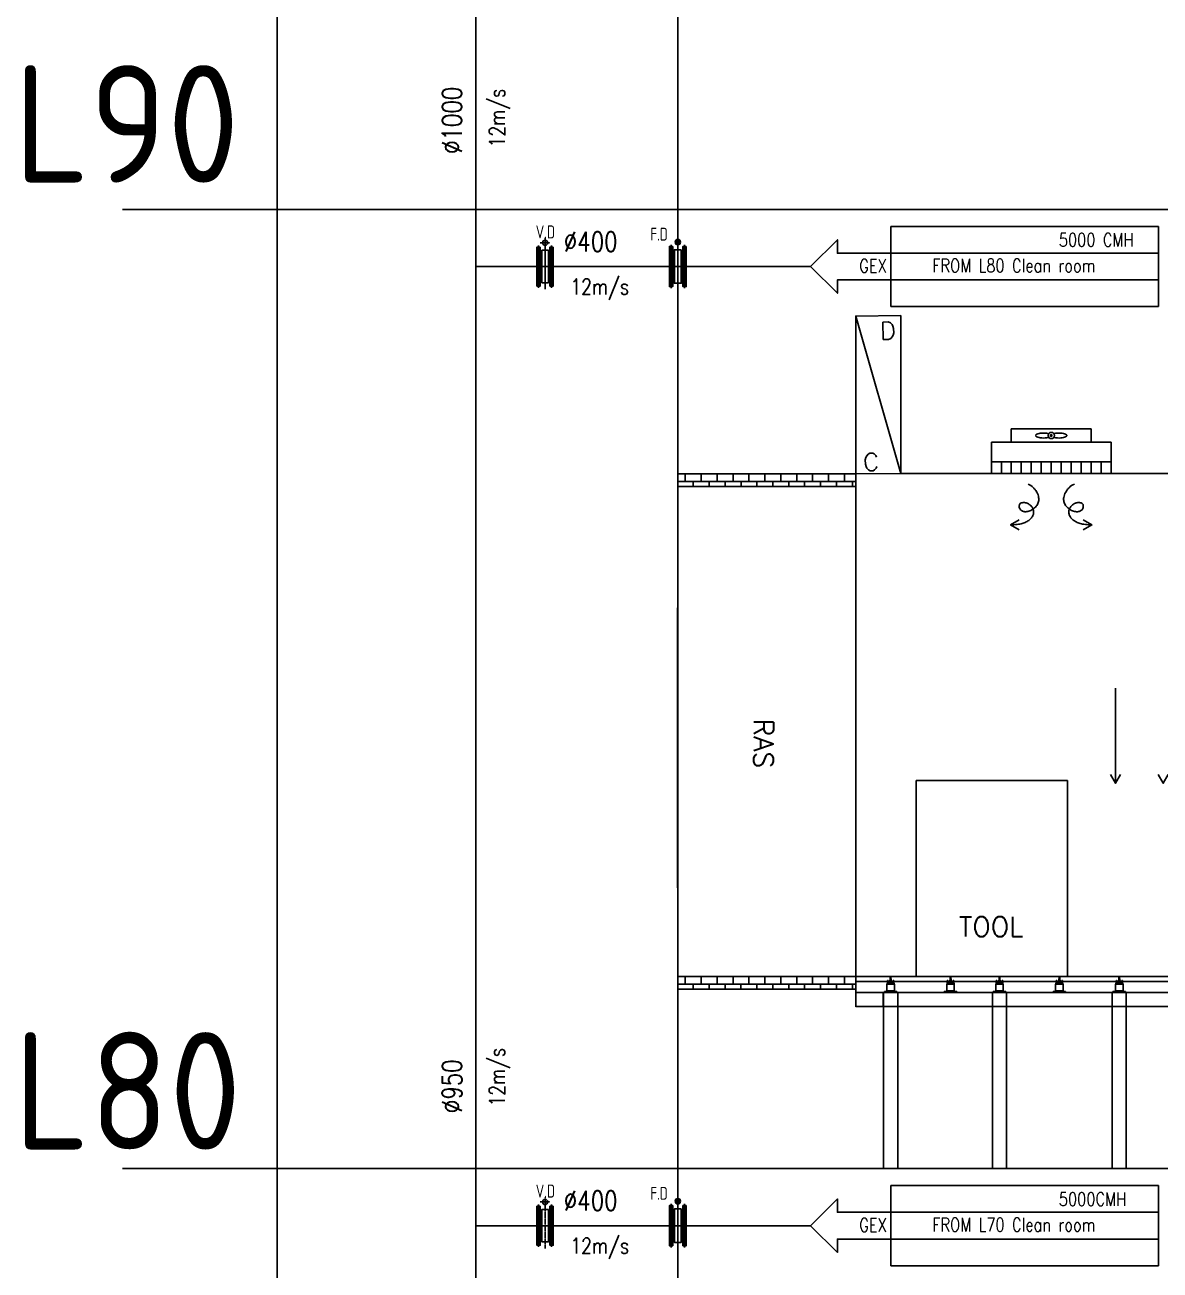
# Model space of a CAD drawing. Header units: millimetres. Extents: x 112 to 18918, y 65 to 12131.
# Drawn here: x 14678 to 17061, y 4123 to 6738 of the extents above; entities that cross this region are included whole.
import ezdxf
from ezdxf.enums import TextEntityAlignment as Align

# ---------------------------------------------------------------- set-up
doc = ezdxf.new("R2010")
doc.units = ezdxf.units.MM
doc.linetypes.add('CENTER', pattern=[2, 1.25, -0.25, 0.25, -0.25])
for name, color, linetype in [('A-DETL-01', 1, 'Continuous'), ('DETL-TXT', 4, 'Continuous'), ('M-CEQPM-MAU', 22, 'Continuous'), ('M-FM-LINE3', 3, 'Continuous'), ('M-HVAC-CMDUCT', 150, 'Continuous'), ('U-EX-TXT', 4, 'Continuous'), ('X-F10A-PID-F0-00-MAMEX-001$0$DRAWING CONNECTOR', 3, 'Continuous'), ('X-F10A-PID-F0-00-MAMEX-001$0$M-_DUCTAME-_E-', 40, 'Continuous'), ('X-F10A-PID-F0-00-MAMEX-001$0$X-F10X-PID-F0-00-MAMEX-001$0$M-_DUCTAME-_E-', 40, 'Continuous')]:
    doc.layers.add(name, color=color, linetype=linetype)
doc.styles.add('AA-TXT', font='isocp.shx', dxfattribs={"bigfont": 'chineset.shx'})
doc.styles.add('STDTEXT', font='simplex.shx', dxfattribs={"bigfont": 'china.shx'})
doc.styles.add('X-F10A-PID-F0-00-MAMEX-001$0$ROMANS', font='romans.shx', dxfattribs={"width": 0.8})

# ---------------------------------------------------------------- blocks, each defined once
blk = doc.blocks.new('X-F10A-PID-F0-00-MAMEX-001$0$Textblock')
for p, q in [((0, 15), (50, 15)), ((0, 15), (0, 0)), ((50, 15), (50, 0)), ((0, 10), (50, 10)), ((0, 5), (50, 5)), ((0, 0), (50, 0))]:
    blk.add_line(p, q)
at = {"style": 'X-F10A-PID-F0-00-MAMEX-001$0$ROMANS', "width": 0.8}
for tag, p in [('X', (2.29, 11.06)), ('LINE2', (2.29, 6.06)), ('LINE3', (2.29, 1.06))]:
    blk.add_attdef(tag, p, '', height=2.5, dxfattribs=at)
blk = doc.blocks.new('X-F10A-PID-F0-00-MAMEX-001$0$PFEILEIN')
at = {"flags": 128}
blk.add_lwpolyline([(15, -2.5), (25, -2.5), (25, -5), (30, 0), (25, 5), (25, 2.5), (15, 2.5)], close=True, dxfattribs=at)
at = {"style": 'X-F10A-PID-F0-00-MAMEX-001$0$ROMANS', "width": 0.8}
blk.add_attdef('MEDIUM', text='', height=2.5, dxfattribs=at).set_placement((15.5, 0), align=Align.MIDDLE_LEFT)

msp = doc.modelspace()

# ---------------------------------------------------------------- hatches: boundary and pattern name
at = {"layer": 'M-CEQPM-MAU'}
h = msp.add_hatch(dxfattribs=at)
h.set_pattern_fill('AR-B88', color=252, scale=0.164336)
h.set_pattern_definition([(360, (-655921.787, -1386879.775), (2e-14, 33.39309756), []), (90, (-655921.787, -1386879.775), (-16.69654878, 33.39309756), [33.39309756, -33.39309756])])
h.paths.add_polyline_path([(16422.1, 5795.1), (16048.2, 5795.1), (16048.2, 5768.7), (16422.1, 5768.7)])
h = msp.add_hatch(dxfattribs=at)
h.set_pattern_fill('AR-B88', color=252, scale=0.164336)
h.set_pattern_definition([(360, (-655921.79, -1387935.54), (2e-14, 33.39309756), []), (90, (-655921.789, -1387935.539), (-16.69654878, 33.39309756), [33.39309756, -33.39309756])])
h.paths.add_polyline_path([(16422.1, 4739.3), (16048.2, 4739.3), (16048.2, 4712.9), (16422.1, 4712.9)])
at = {"layer": 'M-FM-LINE3', "linetype": 'Continuous'}
h = msp.add_hatch(color=256, dxfattribs=at)
edge = h.paths.add_edge_path()
edge.add_arc((16048.5, 6281.8), 5.63, 0, 360)
h = msp.add_hatch(color=256, dxfattribs=at)
edge = h.paths.add_edge_path()
edge.add_arc((16048.5, 4267.6), 5.63, 0, 360)

# ---------------------------------------------------------------- linework, layer by layer
at = {"color": 252}
for points in [[(16048.2, 5795.1), (16422.1, 5795.1)], [(16048.2, 5768.7), (16422.1, 5768.7)], [(16048.2, 4739.3), (16422.1, 4739.3)], [(16048.2, 4712.9), (16422.1, 4712.9)]]:
    msp.add_lwpolyline(points, dxfattribs=at)
at = {"layer": 'A-DETL-01', "color": 252, "linetype": 'Continuous'}
for p, q in [((15207.3, 9377.1), (15207.3, 1566.5)), ((16048.2, 7362.8), (16048.2, 6350.4)), ((16048.2, 6350.4), (16048.2, 4336.1)), ((16048.2, 4336.1), (16048.2, 2321.9))]:
    msp.add_line(p, q, dxfattribs=at)
at = {"layer": 'M-CEQPM-MAU', "color": 252}
for p, q in [((16422.1, 6126.5), (16422.1, 5795.1)), ((16422.1, 5795.1), (16516.5, 5795.9)), ((16866.5, 5150.9), (16549.2, 5150.9)), ((16549.2, 5150.9), (16549.2, 4740.1)), ((16866.5, 4740.1), (16866.5, 5150.9))]:
    msp.add_line(p, q, dxfattribs=at)
at = {"layer": 'M-CEQPM-MAU', "color": 252, "ltscale": 0.1}
for p, q in [((16748.6, 5861.7), (16748.6, 5889.6)), ((16748.6, 5889.6), (16916.3, 5889.6)), ((16916.3, 5889.6), (16916.3, 5861.7)), ((16706.7, 5861.7), (16748.6, 5861.7)), ((16706.7, 5861.7), (16706.7, 5795.9)), ((16916.3, 5861.7), (16748.6, 5861.7)), ((16958.2, 5861.7), (16916.3, 5861.7)), ((16958.2, 5795.9), (16958.2, 5861.7)), ((16706.7, 5820.6), (16958.2, 5820.6)), ((16727.7, 5795.9), (16727.7, 5820.6)), ((16748.6, 5795.9), (16748.6, 5820.6)), ((16769.6, 5795.9), (16769.6, 5820.6)), ((16790.6, 5795.9), (16790.6, 5820.6)), ((16811.5, 5795.9), (16811.5, 5820.6)), ((16832.5, 5795.9), (16832.5, 5820.6)), ((16853.4, 5795.9), (16853.4, 5820.6)), ((16874.4, 5795.9), (16874.4, 5820.6)), ((16895.3, 5795.9), (16895.3, 5820.6)), ((16916.3, 5795.9), (16916.3, 5820.6)), ((16937.2, 5795.9), (16937.2, 5820.6)), ((16422.1, 4675.6), (16422.1, 5795.1)), ((16516.5, 5795.9), (18543.7, 5795.9)), ((16706.7, 5795.9), (16958.2, 5795.9)), ((16422.1, 4739.5), (16479.9, 4739.5)), ((16479.9, 4739.2), (18217, 4739.5)), ((16495.3, 4740.4), (16493.6, 4729.9)), ((16495.3, 4740.4), (16497, 4729.9)), ((16621, 4740.4), (16619.4, 4729.9)), ((16621, 4740.4), (16622.7, 4729.9)), ((16723.8, 4740.4), (16722.1, 4729.9)), ((16723.8, 4740.4), (16725.4, 4729.9)), ((16849.5, 4740.4), (16847.8, 4729.9)), ((16849.5, 4740.4), (16851.2, 4729.9)), ((16975.2, 4740.4), (16973.5, 4729.9)), ((16975.2, 4740.4), (16976.9, 4729.9)), ((16479.9, 4729.1), (16422.1, 4729.1)), ((18217, 4729.1), (16479.9, 4728.8)), ((16508.5, 4708.2), (16482.2, 4708.2)), ((16482.2, 4708.2), (16482.2, 4706)), ((16487.4, 4723.4), (16487.4, 4709.5)), ((16503.2, 4723.4), (16487.4, 4723.4)), ((16487.4, 4709.5), (16503.2, 4709.5)), ((16502.6, 4725.6), (16488.1, 4725.6)), ((16488.1, 4723.4), (16488.1, 4725.6)), ((16488.3, 4709.5), (16488.3, 4708.2)), ((16488.5, 4731), (16489.8, 4731)), ((16488.5, 4731), (16488.5, 4725.6)), ((16489.8, 4731), (16489.8, 4729.9)), ((16494.5, 4729.9), (16489.8, 4729.9)), ((16494.5, 4731), (16494.3, 4725.6)), ((16496.1, 4731), (16494.5, 4731)), ((16496.1, 4731), (16496.4, 4725.6)), ((16500.8, 4729.9), (16496.2, 4729.9)), ((16500.8, 4731), (16500.8, 4729.9)), ((16502.2, 4731), (16500.8, 4731)), ((16502.2, 4731), (16502.2, 4725.6)), ((16502.3, 4709.5), (16502.3, 4708.2)), ((16502.6, 4723.4), (16502.6, 4725.6)), ((16503.2, 4723.4), (16503.2, 4709.5)), ((16508.5, 4708.2), (16508.5, 4706)), ((16634.2, 4708.2), (16607.9, 4708.2)), ((16607.9, 4708.2), (16607.9, 4706)), ((16613.1, 4723.4), (16613.1, 4709.5)), ((16628.9, 4723.4), (16613.1, 4723.4)), ((16613.1, 4709.5), (16628.9, 4709.5)), ((16628.3, 4725.6), (16613.8, 4725.6)), ((16613.8, 4723.4), (16613.8, 4725.6)), ((16614, 4709.5), (16614, 4708.2)), ((16614.2, 4731), (16615.5, 4731)), ((16614.2, 4731), (16614.2, 4725.6)), ((16615.5, 4731), (16615.5, 4729.9)), ((16620.2, 4729.9), (16615.5, 4729.9)), ((16620.2, 4731), (16620, 4725.6)), ((16621.8, 4731), (16620.2, 4731)), ((16621.8, 4731), (16622.1, 4725.6)), ((16626.5, 4729.9), (16621.9, 4729.9)), ((16626.5, 4731), (16626.5, 4729.9)), ((16627.9, 4731), (16626.5, 4731)), ((16627.9, 4731), (16627.9, 4725.6)), ((16628.1, 4709.5), (16628.1, 4708.2)), ((16628.3, 4723.4), (16628.3, 4725.6)), ((16628.9, 4723.4), (16628.9, 4709.5)), ((16634.2, 4708.2), (16634.2, 4706)), ((16736.9, 4708.2), (16710.6, 4708.2)), ((16710.6, 4708.2), (16710.6, 4706)), ((16715.9, 4723.4), (16715.9, 4709.5)), ((16731.6, 4723.4), (16715.9, 4723.4)), ((16715.9, 4709.5), (16731.6, 4709.5)), ((16731, 4725.6), (16716.5, 4725.6)), ((16716.5, 4723.4), (16716.5, 4725.6)), ((16716.7, 4709.5), (16716.7, 4708.2)), ((16716.9, 4731), (16718.3, 4731)), ((16716.9, 4731), (16716.9, 4725.6)), ((16718.3, 4731), (16718.3, 4729.9)), ((16722.9, 4729.9), (16718.3, 4729.9)), ((16723, 4731), (16722.7, 4725.6)), ((16724.5, 4731), (16723, 4731)), ((16724.5, 4731), (16724.8, 4725.6)), ((16729.2, 4729.9), (16724.6, 4729.9)), ((16729.2, 4731), (16729.2, 4729.9)), ((16730.6, 4731), (16729.2, 4731)), ((16730.6, 4731), (16730.6, 4725.6)), ((16730.8, 4709.5), (16730.8, 4708.2)), ((16731, 4723.4), (16731, 4725.6)), ((16731.6, 4723.4), (16731.6, 4709.5)), ((16736.9, 4708.2), (16736.9, 4706)), ((16862.6, 4708.2), (16836.3, 4708.2)), ((16836.3, 4708.2), (16836.3, 4706)), ((16841.6, 4723.4), (16841.6, 4709.5)), ((16857.4, 4723.4), (16841.6, 4723.4)), ((16841.6, 4709.5), (16857.4, 4709.5)), ((16856.7, 4725.6), (16842.2, 4725.6)), ((16842.2, 4723.4), (16842.2, 4725.6)), ((16842.4, 4709.5), (16842.4, 4708.2)), ((16842.6, 4731), (16844, 4731)), ((16842.6, 4731), (16842.6, 4725.6)), ((16844, 4731), (16844, 4729.9)), ((16848.6, 4729.9), (16844, 4729.9)), ((16848.7, 4731), (16848.4, 4725.6)), ((16850.3, 4731), (16848.7, 4731)), ((16850.3, 4731), (16850.5, 4725.6)), ((16855, 4729.9), (16850.3, 4729.9)), ((16855, 4731), (16855, 4729.9)), ((16856.3, 4731), (16855, 4731)), ((16856.3, 4731), (16856.3, 4725.6)), ((16856.5, 4709.5), (16856.5, 4708.2)), ((16856.7, 4723.4), (16856.7, 4725.6)), ((16857.4, 4723.4), (16857.4, 4709.5)), ((16862.6, 4708.2), (16862.6, 4706)), ((16988.3, 4708.2), (16962, 4708.2)), ((16962, 4708.2), (16962, 4706)), ((16967.3, 4723.4), (16967.3, 4709.5)), ((16983.1, 4723.4), (16967.3, 4723.4)), ((16967.3, 4709.5), (16983.1, 4709.5)), ((16982.4, 4725.6), (16967.9, 4725.6)), ((16967.9, 4723.4), (16967.9, 4725.6)), ((16968.2, 4709.5), (16968.2, 4708.2)), ((16968.4, 4731), (16969.7, 4731)), ((16968.4, 4731), (16968.4, 4725.6)), ((16969.7, 4731), (16969.7, 4729.9)), ((16974.3, 4729.9), (16969.7, 4729.9)), ((16974.4, 4731), (16974.1, 4725.6)), ((16976, 4731), (16974.4, 4731)), ((16976, 4731), (16976.3, 4725.6)), ((16980.7, 4729.9), (16976, 4729.9)), ((16980.7, 4731), (16980.7, 4729.9)), ((16982, 4731), (16980.7, 4731)), ((16982, 4731), (16982, 4725.6)), ((16982.2, 4709.5), (16982.2, 4708.2)), ((16982.4, 4723.4), (16982.4, 4725.6)), ((16983.1, 4723.4), (16983.1, 4709.5)), ((16988.3, 4708.2), (16988.3, 4706)), ((16508.5, 4706), (16482.2, 4706)), ((16634.2, 4706), (16607.9, 4706)), ((16736.9, 4706), (16710.6, 4706)), ((16862.6, 4706), (16836.3, 4706)), ((16988.3, 4706), (16962, 4706))]:
    msp.add_line(p, q, dxfattribs=at)
at = {"layer": 'M-CEQPM-MAU', "color": 252}
for points in [[(18917.6, 6350.4), (14882.4, 6350.4)], [(18917.6, 4336.1), (14882.4, 4336.1)]]:
    msp.add_lwpolyline(points, dxfattribs=at)
msp.add_lwpolyline([(16516.5, 6127.4), (16516.5, 5795.9), (16422.1, 6126.5)], close=True, dxfattribs=at)
at = {"layer": 'M-CEQPM-MAU', "color": 252, "ltscale": 0.1}
for points in [[(16827.1, 5879.4, 0.03966), (16822.7, 5880.4, 0.032614), (16816, 5880.8, 0.032614), (16809.3, 5880.4, 0.044087), (16804.4, 5879.3, 0.086721), (16800.4, 5877.2, 0.233651), (16799.6, 5875.6, 0.233651), (16800.4, 5874, 0.086721), (16804.4, 5872, 0.044087), (16809.3, 5870.9, 0.032614), (16816, 5870.4, 0.032614), (16822.7, 5870.9, 0.03966), (16827.1, 5871.8)], [(16837.8, 5879.4, -0.03966), (16842.2, 5880.4, -0.032614), (16848.9, 5880.8, -0.032614), (16855.7, 5880.4, -0.044087), (16860.5, 5879.3, -0.086721), (16864.5, 5877.2, -0.233651), (16865.3, 5875.6, -0.233651), (16864.5, 5874, -0.086721), (16860.5, 5872, -0.044087), (16855.7, 5870.9, -0.032614), (16848.9, 5870.4, -0.032614), (16842.2, 5870.9, -0.03966), (16837.8, 5871.8)]]:
    msp.add_lwpolyline(points, format="xyb", dxfattribs=at)
at = {"layer": 'M-CEQPM-MAU', "color": 252, "ltscale": 0.1, "const_width": 3.29}
msp.add_lwpolyline([(16834.1, 5875.6, -1), (16830.8, 5875.6, -1)], format="xyb", close=True, dxfattribs=at)
at = {"layer": 'M-CEQPM-MAU', "color": 252, "ltscale": 0.1}
for points in [[(16422.1, 4706), (16479.9, 4706)], [(18217, 4676.4), (16479.9, 4676.4), (16479.9, 4706), (18217, 4706)], [(16479.9, 4676.4), (16422.1, 4676.4)]]:
    msp.add_lwpolyline(points, dxfattribs=at)
for points in [[(16480.5, 4336.1), (16480.5, 4706), (16510.1, 4706), (16510.1, 4336.1)], [(16709, 4336.1), (16709, 4706), (16738.5, 4706), (16738.5, 4336.1)], [(16960.4, 4336.1), (16960.4, 4706), (16990, 4706), (16990, 4336.1)]]:
    msp.add_lwpolyline(points, close=True, dxfattribs=at)
msp.add_circle((16832.5, 5875.6), 6.57, dxfattribs=at)
at = {"layer": 'M-FM-LINE3', "linetype": 'CENTER'}
for p, q in [((15759.6, 6280.4), (15780.1, 6280.4)), ((15769.9, 6182.7), (15769.9, 6290.6)), ((16048.5, 6181.7), (16048.5, 6289.6)), ((15759.6, 4266.1), (15780.1, 4266.1)), ((15769.9, 4168.4), (15769.9, 4276.4)), ((16048.5, 4167.4), (16048.5, 4275.4))]:
    msp.add_line(p, q, dxfattribs=at)
at = {"layer": 'M-FM-LINE3'}
for p, q in [((16034.4, 6276.2), (16034.4, 6184.8)), ((16062.6, 6276.2), (16062.6, 6184.8)), ((15756.2, 6274.9), (15756.2, 6186.1)), ((15783.5, 6274.9), (15783.5, 6186.1)), ((15756.2, 4260.7), (15756.2, 4171.8)), ((15783.5, 4260.7), (15783.5, 4171.8)), ((16034.4, 4262), (16034.4, 4170.5)), ((16062.6, 4262), (16062.6, 4170.5))]:
    msp.add_line(p, q, dxfattribs=at)
for points in [[(15759.6, 6271.5), (15752.8, 6271.5), (15752.8, 6189.5), (15759.6, 6189.5)], [(15776.7, 6264.7), (15763, 6264.7), (15763, 6196.3), (15776.7, 6196.3)], [(15787, 6271.5), (15780.1, 6271.5), (15780.1, 6189.5), (15787, 6189.5)], [(16037.9, 6272.7), (16030.9, 6272.7), (16030.9, 6188.3), (16037.9, 6188.3)], [(16055.5, 6265.7), (16041.4, 6265.7), (16041.4, 6195.3), (16055.5, 6195.3)], [(16066.1, 6272.7), (16059, 6272.7), (16059, 6188.3), (16066.1, 6188.3)], [(15759.6, 4257.2), (15752.8, 4257.2), (15752.8, 4175.2), (15759.6, 4175.2)], [(15776.7, 4250.4), (15763, 4250.4), (15763, 4182.1), (15776.7, 4182.1)], [(15787, 4257.2), (15780.1, 4257.2), (15780.1, 4175.2), (15787, 4175.2)], [(16037.9, 4258.4), (16030.9, 4258.4), (16030.9, 4174), (16037.9, 4174)], [(16055.5, 4251.4), (16041.4, 4251.4), (16041.4, 4181.1), (16055.5, 4181.1)], [(16066.1, 4258.4), (16059, 4258.4), (16059, 4174), (16066.1, 4174)]]:
    msp.add_lwpolyline(points, close=True, dxfattribs=at)
for centre, radius in [((15769.9, 6280.4), 5.47), ((16048.5, 6281.8), 5.63), ((15769.9, 4266.1), 5.47), ((16048.5, 4267.6), 5.63)]:
    msp.add_circle(centre, radius, dxfattribs=at)
at = {"layer": 'M-HVAC-CMDUCT', "color": 252}
msp.add_line((16967.6, 5145.4), (16967.6, 5345.4), dxfattribs=at)
at = {"layer": 'M-HVAC-CMDUCT', "color": 252, "ltscale": 0.1}
for points in [[(16783.7, 5773.4, -0.140241), (16794.9, 5766, -0.038232), (16798.8, 5761.7), (16799.9, 5760.1), (16801.9, 5756.8), (16803.5, 5753.8), (16804.7, 5751), (16805.5, 5748.3), (16806, 5745.8), (16806.3, 5743.4), (16806.4, 5741.1), (16806.2, 5738.9), (16805.8, 5736.8), (16805.2, 5734.8), (16804.4, 5732.8), (16803.4, 5730.9), (16802.1, 5729), (16800.7, 5727.2), (16799.2, 5725.4), (16797.4, 5723.7), (16795.6, 5722.2), (16793.7, 5720.7), (16791.6, 5719.4), (16789.5, 5718.3), (16787.4, 5717.4), (16785.3, 5716.7), (16783.2, 5716.2), (16781.1, 5715.8), (16779.1, 5715.6), (16777.2, 5715.6), (16775.5, 5715.8), (16773.9, 5716.1), (16772.4, 5716.7), (16771.2, 5717.3), (16770, 5718, -0.282011), (16765.1, 5727.6, -0.222152), (16767.3, 5732.8, -0.123311), (16771.6, 5734.6), (16773.2, 5734.8), (16774.9, 5734.8), (16776.6, 5734.7), (16778.3, 5734.4), (16780, 5734), (16781.7, 5733.4), (16783.3, 5732.7), (16784.8, 5731.9), (16786.2, 5730.9), (16787.6, 5729.9), (16788.9, 5728.8), (16790.1, 5727.7), (16791.1, 5726.5), (16792.1, 5725.3), (16793, 5724), (16793.7, 5722.7), (16794.3, 5721.3), (16794.8, 5719.9), (16795.1, 5718.5), (16795.4, 5717), (16795.5, 5715.4), (16795.4, 5713.9), (16795.2, 5712.3), (16794.9, 5710.6), (16794.4, 5709), (16793.8, 5707.4), (16793, 5705.9), (16792, 5704.3), (16791, 5702.8), (16789.7, 5701.4), (16788.4, 5700), (16786.9, 5698.7), (16785.3, 5697.4), (16783.6, 5696.2), (16781.8, 5695.1), (16779.9, 5694.1), (16777.9, 5693.2), (16775.9, 5692.4), (16773.7, 5691.6), (16771.5, 5690.9), (16769, 5690.3), (16766.4, 5689.8), (16763.6, 5689.3), (16760.6, 5688.9), (16757.4, 5688.5), (16754, 5688.3), (16750.5, 5688), (16747, 5687.8)], [(16881.1, 5773.4, 0.140241), (16869.9, 5766, 0.038232), (16866, 5761.7), (16864.9, 5760.1), (16863, 5756.8), (16861.3, 5753.8), (16860.2, 5751), (16859.4, 5748.3), (16858.8, 5745.8), (16858.5, 5743.4), (16858.5, 5741.1), (16858.6, 5738.9), (16859, 5736.8), (16859.6, 5734.8), (16860.4, 5732.8), (16861.5, 5730.9), (16862.7, 5729), (16864.1, 5727.2), (16865.7, 5725.4), (16867.4, 5723.7), (16869.2, 5722.2), (16871.2, 5720.7), (16873.2, 5719.4), (16875.3, 5718.3), (16877.4, 5717.4), (16879.5, 5716.7), (16881.6, 5716.2), (16883.7, 5715.8), (16885.7, 5715.6), (16887.6, 5715.6), (16889.4, 5715.8), (16891, 5716.1), (16892.4, 5716.7), (16893.7, 5717.3), (16894.9, 5718, 0.282011), (16899.8, 5727.6, 0.222152), (16897.6, 5732.8, 0.123311), (16893.3, 5734.6), (16891.7, 5734.8), (16890, 5734.8), (16888.2, 5734.7), (16886.5, 5734.4), (16884.8, 5734), (16883.2, 5733.4), (16881.6, 5732.7), (16880.1, 5731.9), (16878.6, 5730.9), (16877.2, 5729.9), (16875.9, 5728.8), (16874.8, 5727.7), (16873.7, 5726.5), (16872.7, 5725.3), (16871.9, 5724), (16871.1, 5722.7), (16870.5, 5721.3), (16870, 5719.9), (16869.7, 5718.5), (16869.5, 5717), (16869.4, 5715.4), (16869.4, 5713.9), (16869.6, 5712.3), (16870, 5710.6), (16870.4, 5709), (16871.1, 5707.4), (16871.9, 5705.9), (16872.8, 5704.3), (16873.9, 5702.8), (16875.1, 5701.4), (16876.5, 5700), (16878, 5698.7), (16879.6, 5697.4), (16881.3, 5696.2), (16883.1, 5695.1), (16885, 5694.1), (16886.9, 5693.2), (16888.9, 5692.4), (16891.1, 5691.6), (16893.4, 5690.9), (16895.8, 5690.3), (16898.4, 5689.8), (16901.2, 5689.3), (16904.2, 5688.9), (16907.5, 5688.5), (16910.9, 5688.3), (16914.3, 5688), (16917.8, 5687.8)]]:
    msp.add_lwpolyline(points, format="xyb", dxfattribs=at)
for points in [[(16765.2, 5677.3), (16747, 5687.8), (16765.2, 5698.3)], [(16899.6, 5677.3), (16917.8, 5687.8), (16899.6, 5698.3)]]:
    msp.add_lwpolyline(points, dxfattribs=at)
at = {"layer": 'M-HVAC-CMDUCT', "color": 252}
for points in [[(16048.2, 4336.1), (16048, 5513.5)], [(16957.1, 5163.5), (16967.6, 5145.4), (16978.1, 5163.5)], [(17057.1, 5163.5), (17067.6, 5145.4), (17078.1, 5163.5)]]:
    msp.add_lwpolyline(points, dxfattribs=at)
at = {"layer": 'X-F10A-PID-F0-00-MAMEX-001$0$M-_DUCTAME-_E-'}
msp.add_line((15624.7, 10106.7), (15624.7, 1309.4), dxfattribs=at)
for points in [[(16327.2, 6230.5), (15624.7, 6230.5)], [(16327.2, 4216.2), (15624.7, 4216.2)]]:
    msp.add_lwpolyline(points, dxfattribs=at)

# ---------------------------------------------------------------- block references
at = {"layer": 'X-F10A-PID-F0-00-MAMEX-001$0$DRAWING CONNECTOR', "color": 3}
ref = msp.add_blockref('X-F10A-PID-F0-00-MAMEX-001$0$Textblock', (17057.5, 6314.8), dxfattribs=dict(at, xscale=11.23489343212888, yscale=11.23489343212888, zscale=11.23489343212888, rotation=179.9999999999999))
ref.add_attrib('LINE3', '5000 CMH', (16848.3, 6272.4), dxfattribs={"layer": '0', "color": 0, "height": 28.09, "style": 'X-F10A-PID-F0-00-MAMEX-001$0$ROMANS', "width": 0.8})
ref.add_attrib('LINE2', 'FROM L80 Clean room', (16582.5, 6218.5), dxfattribs={"layer": '0', "color": 0, "height": 28.087, "style": 'X-F10A-PID-F0-00-MAMEX-001$0$ROMANS', "width": 0.8})
ref = msp.add_blockref('X-F10A-PID-F0-00-MAMEX-001$0$PFEILEIN', (16664.3, 6230.5), dxfattribs=dict(at, xscale=11.23489343212888, yscale=11.23489343212888, zscale=11.23489343212888, rotation=179.9999999999999))
ref.add_attrib('MEDIUM', 'GEX', dxfattribs={"layer": '0', "color": 0, "height": 28.09, "style": 'X-F10A-PID-F0-00-MAMEX-001$0$ROMANS', "width": 0.8}).set_placement((16429.3, 6231.9), align=Align.MIDDLE_LEFT)
ref = msp.add_blockref('X-F10A-PID-F0-00-MAMEX-001$0$Textblock', (17057.5, 4300.5), dxfattribs=dict(at, xscale=11.23489343212888, yscale=11.23489343212888, zscale=11.23489343212888, rotation=179.9999999999999))
ref.add_attrib('LINE3', '5000CMH', (16848.3, 4258.1), dxfattribs={"layer": '0', "color": 0, "height": 28.09, "style": 'X-F10A-PID-F0-00-MAMEX-001$0$ROMANS', "width": 0.8})
ref.add_attrib('LINE2', 'FROM L70 Clean room', (16582.5, 4204.3), dxfattribs={"layer": '0', "color": 0, "height": 28.087, "style": 'X-F10A-PID-F0-00-MAMEX-001$0$ROMANS', "width": 0.8})
ref = msp.add_blockref('X-F10A-PID-F0-00-MAMEX-001$0$PFEILEIN', (16664.3, 4216.2), dxfattribs=dict(at, xscale=11.23489343212888, yscale=11.23489343212888, zscale=11.23489343212888, rotation=179.9999999999999))
ref.add_attrib('MEDIUM', 'GEX', dxfattribs={"layer": '0', "color": 0, "height": 28.09, "style": 'X-F10A-PID-F0-00-MAMEX-001$0$ROMANS', "width": 0.8}).set_placement((16429.3, 4217.7), align=Align.MIDDLE_LEFT)

# ---------------------------------------------------------------- texts
at = {"layer": 'DETL-TXT', "color": 2, "ltscale": 0.1, "style": 'AA-TXT'}
for s, p in [('L90', (14654, 6406.9)), ('L80', (14654, 4376.2))]:
    msp.add_text(s, height=246.5, dxfattribs=at).set_placement(p)
at = {"layer": 'M-CEQPM-MAU', "color": 252, "style": 'STDTEXT'}
for s, p in [('D', (16489.8, 6095.7)), ('C', (16454, 5820.1))]:
    msp.add_text(s, height=37, rotation=1, dxfattribs=at).set_placement(p, align=Align.MIDDLE)
msp.add_text('RAS', height=41.08, rotation=270, dxfattribs=at).set_placement((16228.7, 5280.6), align=Align.MIDDLE_LEFT)
msp.add_text('TOOL', height=41.08, dxfattribs=at).set_placement((16638.6, 4844), align=Align.MIDDLE_LEFT)
at = {"layer": 'U-EX-TXT', "style": 'AA-TXT', "width": 0.8}
for s, height, p in [('V.D', 27.43, (15770.5, 6303.2)), ('F.D', 27, (16009.2, 6298.5)), ('V.D', 27.43, (15770.5, 4288.9)), ('F.D', 27, (16009.2, 4284.2))]:
    msp.add_text(s, height=height, dxfattribs=at).set_placement(p, align=Align.MIDDLE_CENTER)
at = {"layer": 'X-F10A-PID-F0-00-MAMEX-001$0$X-F10X-PID-F0-00-MAMEX-001$0$M-_DUCTAME-_E-', "style": 'X-F10A-PID-F0-00-MAMEX-001$0$ROMANS', "width": 0.8}
for s, height, p in [('%%C1000', 41.13, (15595, 6467)), ('12m/s', 32.9, (15685.4, 6480.9)), ('12m/s', 32.9, (15685.4, 4466.6)), ('%%C950', 41.13, (15595, 4452.7))]:
    msp.add_text(s, height=height, rotation=90, dxfattribs=at).set_placement(p)
for s, height, p in [('%%C400', 41.13, (15809.1, 6262.2)), ('12m/s', 32.9, (15823, 6171.8)), ('%%C400', 41.13, (15809.1, 4248)), ('12m/s', 32.9, (15823, 4157.5))]:
    msp.add_text(s, height=height, dxfattribs=at).set_placement(p)

doc.saveas('drawing.dxf')
